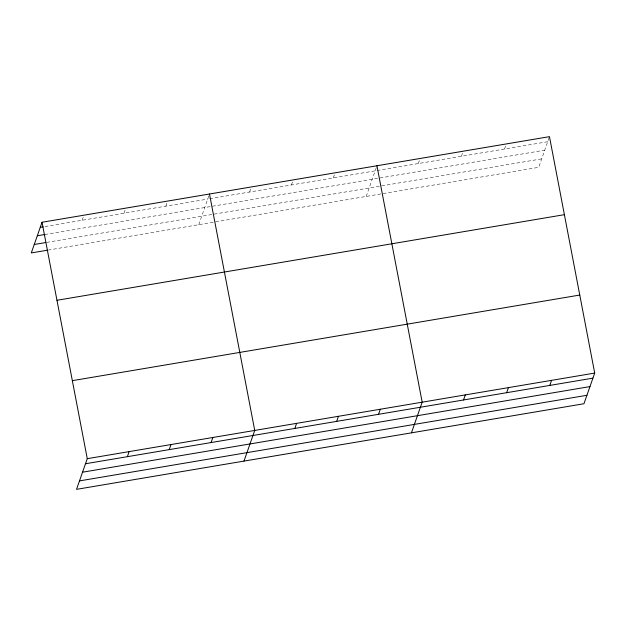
<?xml version="1.0" encoding="UTF-8"?>
<svg xmlns="http://www.w3.org/2000/svg" width="626" height="626" viewBox="0 0 626 626"><rect width="100%" height="100%" fill="white"/><g stroke="black" fill="none" stroke-linecap="round" stroke-linejoin="round"><path stroke-width="0.47" stroke-dasharray="3.13 2.35" d="M82.123 220.274L83.9 215.203M123.987 213.208L125.763 208.137M165.851 206.15L167.627 201.079M198.747 224.679L209.491 194.013M249.578 192.025L251.355 186.947M291.442 184.96L293.218 179.889M333.298 177.894L335.074 172.823M366.202 196.431L376.938 165.765M418.293 163.558L420.069 158.488M461.425 156.281L463.201 151.21M504.556 149.004L506.332 143.933M549.166 137.501L538.728 167.322L48.429 250.04M45.017 226.534L207.715 199.084M209.616 198.763L375.162 170.835M377.079 170.507L547.687 141.726M44.915 234.5L544.73 150.17M46.629 242.395L541.686 158.871"/><path stroke-width="0.94" d="M42.036 222.261L87.272 458.678L76.536 489.344L583.964 403.739L594.7 373.073L549.464 136.656L42.036 222.261L31.3 252.927L47.474 250.204M127.36 456.69L129.136 451.612M169.223 449.625L171 444.554M211.087 442.559L212.863 437.488M243.983 461.096L254.727 430.43L209.491 194.013M294.815 428.434L296.591 423.364M336.671 421.376L338.447 416.298M378.534 414.31L380.311 409.24M411.438 432.84L422.174 402.174L376.938 165.765M463.53 399.975L465.306 394.896M506.661 392.698L508.437 387.619M549.792 385.42L551.569 380.342M40.26 227.34L43.116 226.855M37.302 235.783L44.915 234.5M34.258 244.484L45.675 242.559M56.966 300.284L564.394 214.671M72.35 380.663L579.77 295.049M87.272 458.678L594.7 373.073M85.496 463.749L592.924 378.143M82.538 472.2L589.966 386.586M79.494 480.901L586.922 395.288"/></g></svg>
